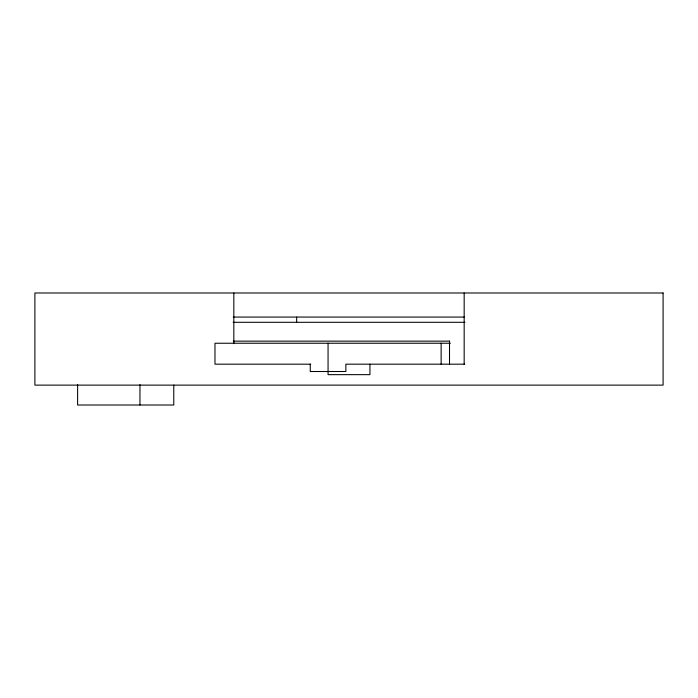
<?xml version="1.0" encoding="UTF-8"?>
<svg xmlns="http://www.w3.org/2000/svg" width="698" height="698" viewBox="0 0 698 698"><rect width="100%" height="100%" fill="white"/><g stroke="black" fill="none" stroke-linecap="round" stroke-linejoin="round"><path stroke-width="1.05" d="M233.193 317.067L464.17 317.067M233.106 322.301L464.938 322.301M233.298 341.148L449.713 341.148M450.367 343.241L214.984 343.241L214.984 364.182L310.732 364.182M464.711 364.182L345.859 364.182L345.859 371.511L310.261 371.511L310.261 364.182M464.17 292.986L464.17 364.182M449.512 341.148L449.512 364.182M441.136 343.241L441.136 364.182M369.94 364.182L369.94 374.651L328.06 374.651L328.06 343.241M296.65 317.067L296.65 322.301M233.83 292.986L233.83 343.686M173.776 385.122L173.776 405.014L77.609 405.014L77.609 384.598M139.958 384.598L139.958 405.014M663.1 292.986L34.9 292.986L34.9 385.122L663.1 385.122L663.1 292.986"/></g></svg>
